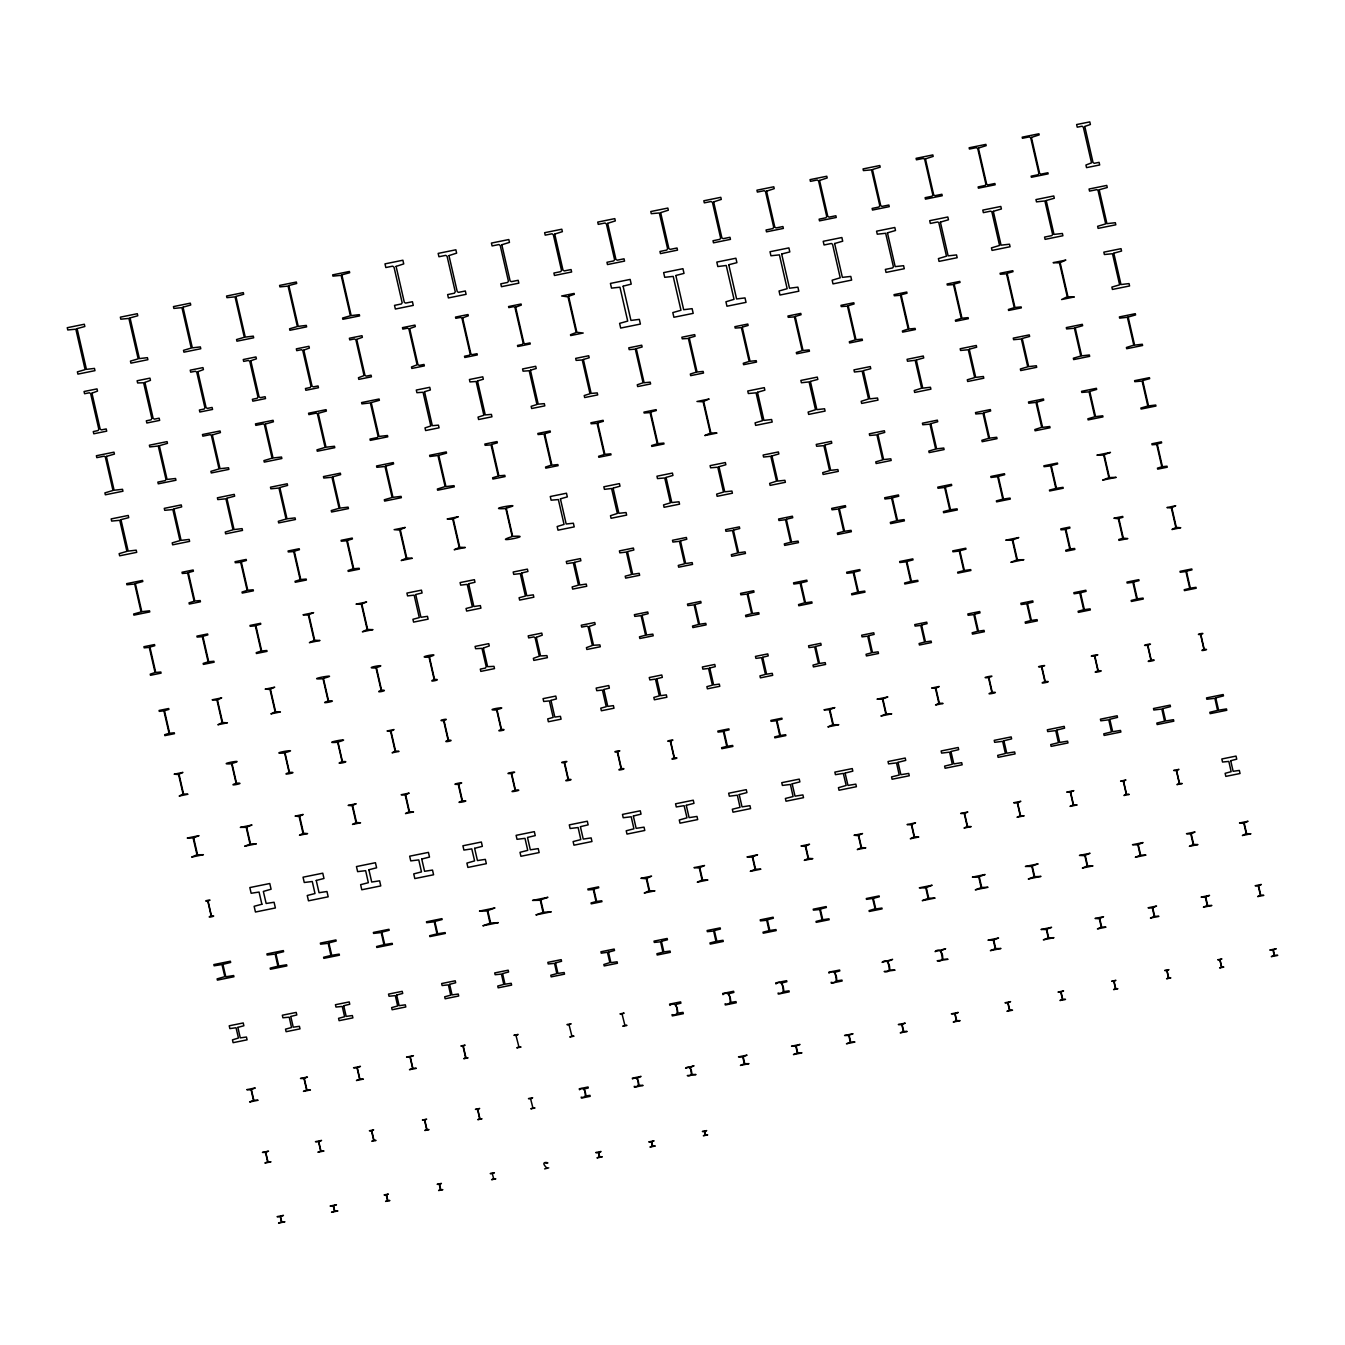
<?xml version="1.0" encoding="UTF-8"?>
<svg xmlns="http://www.w3.org/2000/svg" width="1345" height="1345" viewBox="0 0 1345 1345"><rect width="100%" height="100%" fill="white"/><g stroke="black" fill="none" stroke-linecap="round" stroke-linejoin="round"><path stroke-width="1.5" d="M493.514 1178.859L491.614 1179.699L495.801 1178.859L493.733 1178.876L492.253 1173.529L490.219 1173.597L494.388 1172.739L492.505 1173.63M516.278 1035.499L518.128 1034.423L513.874 1035.28L515.976 1035.431L518.901 1046.847L521.036 1047.049L516.783 1047.923L518.632 1046.83M530.787 1098.714L532.654 1097.772L528.467 1098.63L530.552 1098.697L532.939 1107.994L535.007 1107.994L530.804 1108.852L532.687 1107.977M545.515 1162.887C553.484 1163.963 537.479 1158.97 547.011 1168.2M569.288 1024.755L571.137 1023.764L566.917 1024.621L569.036 1024.739L571.911 1036.121L573.996 1036.188L569.776 1037.045L571.642 1036.121M622.281 1014.012L624.147 1013.054L619.944 1013.911L622.046 1013.995L624.904 1025.361L626.972 1025.378L622.769 1026.235L624.652 1025.344M548.743 1167.863L544.607 1168.906M91.948 393.177L100.152 429.055L101.379 429.896L106.205 428.937L106.709 431.157L93.78 433.779L93.276 431.577L98.084 430.568L98.807 429.173L90.636 393.597L89.392 392.774L84.584 393.715L84.062 391.513L97.008 388.89L97.512 391.092L91.948 393.177M144.924 382.417L153.128 418.312L154.372 419.136L159.147 418.194L159.668 420.397L146.84 423.002L146.336 420.8L151.111 419.808L151.834 418.396L143.629 382.77L137.627 382.955L137.123 380.753L149.951 378.147L150.455 380.349L144.924 382.417M197.866 371.674L206.071 407.569L207.315 408.392L212.106 407.451L212.56 409.452L199.85 412.024L199.379 410.023L204.171 409.031L204.928 407.787L196.774 372.229L195.479 371.237L190.687 372.178L190.233 370.178L202.944 367.605L203.414 369.606L197.866 371.674M250.842 360.897L259.064 396.825L260.291 397.666L265.116 396.708L265.537 398.591L252.826 401.163L252.389 399.297L257.198 398.288L257.954 397.044L249.783 361.452L248.506 360.443L243.68 361.401L243.26 359.535L255.97 356.946L256.407 358.812L250.859 360.729M303.819 350.171L312.023 386.049L313.267 386.889L318.059 385.948L318.462 387.73L305.853 390.285L305.45 388.503L310.224 387.511L310.964 386.099L302.776 350.541L301.465 349.7L296.741 350.658L296.337 348.859L308.946 346.304L309.367 348.086L303.819 350.087M356.744 339.428L364.966 375.305L366.193 376.146L371.052 375.188L371.439 376.819L358.812 379.374L358.442 377.743L364.058 375.574L355.904 339.932L354.609 338.923L349.75 339.898L349.381 338.251L361.99 335.695L362.36 337.326L356.761 339.344M396.086 266.394L404.324 302.339L405.602 303.096L412.427 301.734L413.268 305.399L395.363 309.031L394.522 305.365L401.348 303.97L402.172 302.776L394.018 267.151L392.656 266.159L385.83 267.537L384.989 263.872L402.895 260.224L403.735 263.906L396.086 266.394M409.704 328.668L417.925 364.562L419.152 365.403L424.011 364.445L424.347 365.907L411.839 368.446L411.503 366.983L417.101 364.814L408.947 329.155L407.737 328.163L402.811 329.121L402.458 327.642L414.966 325.103L415.319 326.583L409.704 328.583M448.978 255.651L457.233 291.613L458.511 292.369L465.336 290.991L466.093 294.336L448.389 297.934L447.633 294.589L454.442 293.193L455.249 291.764L447.061 256.206L445.75 255.365L438.941 256.744L438.167 253.398L455.871 249.8L456.627 253.146L448.995 255.567M462.646 317.891L470.868 353.836L472.112 354.676L477.021 353.701L477.307 354.945L464.798 357.484L464.513 356.24L469.405 355.231L470.162 353.987L461.991 318.361L460.713 317.37L455.804 318.328L455.518 317.084L468.026 314.545L468.312 315.789L462.646 317.891M483.343 648.071L487.613 666.683L493.985 666.347L494.506 668.616L480.821 671.39L480.299 669.121L485.478 668.045L486.217 666.649L481.964 648.357L475.609 648.693L475.088 646.424L488.756 643.65L489.277 645.919L483.343 648.071M501.853 244.891L510.108 280.903L511.386 281.66L518.178 280.298L518.834 283.156L501.45 286.687L500.794 283.829L507.586 282.433L508.427 281.239L500.239 245.563L498.961 244.555L492.085 245.933L491.429 243.075L508.813 239.544L509.469 242.403L501.87 244.74M515.656 307.164L523.878 343.042L525.105 343.883L530.014 342.908L530.266 343.984L517.758 346.522L517.506 345.446L522.398 344.438L523.138 343.025L514.95 307.467L513.723 306.626L508.813 307.601L508.561 306.542L521.07 304.004L521.322 305.063L515.656 307.164M536.285 637.328L540.555 655.94L546.927 655.603L547.398 657.655L533.83 660.412L533.36 658.344L539.311 656.192L535.142 637.883L533.864 636.891L528.669 637.917L528.198 635.866L541.766 633.108L542.237 635.176L536.285 637.328M554.745 234.164L563 270.16L564.278 270.917L571.07 269.555L571.642 271.993L554.459 275.49L553.905 273.035L560.697 271.656L561.521 270.463L553.35 234.77L552.072 233.778L545.196 235.156L544.641 232.702L561.807 229.222L562.378 231.659L554.745 234.08M568.649 296.404L576.87 332.299L583.209 333.022L570.7 335.561L570.515 334.703L576.181 332.518L568.01 296.875L561.622 295.984L574.13 293.445L574.315 294.303L568.666 296.236M589.228 626.518L593.515 645.247L599.887 644.894L600.307 646.76L586.857 649.484L586.42 647.634L592.372 645.482L588.185 627.073L586.992 626.081L581.712 627.106L581.275 625.24L594.742 622.516L595.179 624.366L589.228 626.451M607.688 223.404L615.943 259.434L617.221 260.19L624.03 258.812L624.551 261.098L607.486 264.562L606.965 262.275L613.757 260.896L614.598 259.703L606.427 223.993L605.048 223.001L598.256 224.363L597.735 222.093L614.799 218.63L615.321 220.899L607.688 223.32M660.664 212.712L668.902 248.623L670.18 249.38L677.023 248.001L677.51 250.136L660.445 253.6L659.958 251.465L666.784 250.069L667.591 248.64L659.353 212.964L651.266 213.67L650.778 211.535L667.843 208.071L668.33 210.207L660.664 212.628M713.64 201.901L721.895 237.914L723.173 238.67L729.982 237.292L730.453 239.376L713.489 242.823L713.018 240.738L719.81 239.36L720.651 238.166L712.48 202.473L711.202 201.481L704.309 202.86L703.838 200.775L720.802 197.328L721.273 199.413L713.64 201.901M766.583 191.158L774.821 227.171L776.115 227.927L782.924 226.548L783.362 228.431L766.499 231.844L766.078 229.978L772.887 228.583L773.694 227.154L765.473 191.461L764.179 190.704L757.37 192.083L756.932 190.2L773.795 186.787L774.216 188.653L766.583 191.158M819.559 180.449L827.78 216.377L829.075 217.133L835.867 215.755L836.254 217.47L819.508 220.866L819.122 219.168L825.914 217.772L826.755 216.579L818.601 180.97L817.306 179.978L810.43 181.356L810.043 179.642L826.788 176.245L827.175 177.96L819.559 180.449M872.501 169.689L880.74 205.65L882.017 206.407L888.877 205.028L889.247 206.659L872.501 210.055L872.132 208.425L878.974 207.029L879.781 205.583L871.526 169.874L863.423 170.58L863.053 168.932L879.798 165.536L880.185 167.167L872.518 169.52M925.461 158.929L933.699 194.907L934.994 195.664L941.887 194.268L942.223 195.748L925.461 199.144L925.125 197.681L932.018 196.269L932.858 195.075L924.688 159.399L923.41 158.407L916.433 159.803L916.096 158.34L932.842 154.927L933.178 156.407L925.461 158.845M978.403 148.169L986.642 184.164L987.936 184.921L994.88 183.508L995.165 184.786L978.42 188.182L978.134 186.921L985.078 185.492L985.919 184.299L977.748 148.639L976.386 147.647L969.426 149.043L969.14 147.782L985.885 144.386L986.188 145.647L978.403 148.084M1031.413 137.409L1039.651 173.404L1040.946 174.161L1047.889 172.748L1048.142 173.858L1031.396 177.271L1031.127 176.161L1038.071 174.732L1038.912 173.539L1030.741 137.879L1029.379 136.887L1022.435 138.283L1022.183 137.173L1038.928 133.777L1039.181 134.887L1031.413 137.409M1084.81 126.564L1093.031 162.476L1094.258 163.317L1099.084 162.358L1099.689 164.964L1086.541 167.637L1085.936 165.031L1091.518 162.863L1083.347 127.203L1082.137 126.211L1077.244 127.17L1076.639 124.547L1089.786 121.891L1090.391 124.497L1084.827 126.413M164.477 710.698L169.638 733.26L174.262 732.773L174.48 733.681L164.863 735.631L164.662 734.723L169.066 733.277L163.871 710.816L159.282 711.37L159.08 710.463L168.697 708.512L168.898 709.42L164.477 710.698M179.053 774.317L183.542 793.953L187.947 794.256L179.188 796.038L183.071 794.054L178.599 774.569L174.161 774.182L182.92 772.4L179.087 774.148M217.453 699.938L222.614 722.517L227.423 722.82L217.873 724.77L222.11 722.618L216.965 700.207L212.14 699.803L221.69 697.87L217.453 699.938M232.029 763.54L236.501 783.143C248.388 782.689 224.85 787.111 236.098 783.311L231.609 763.792C212.964 764.901 250.002 758.21 232.046 763.456M251.414 1089.652L253.835 1100.193L258.106 1100.26L249.615 1101.992L253.465 1100.26L251.112 1089.887L246.774 1089.669L255.264 1087.937L251.431 1089.568M270.446 689.195L275.607 711.74L280.399 711.959L270.866 713.892L275.12 711.841L269.992 689.447L265.167 689.144L274.699 687.211L270.479 689.027M285.022 752.78L289.494 772.383C301.33 771.845 277.86 776.233 289.108 772.534L284.636 753.032C264.713 754.242 304.289 747.501 285.039 752.696M323.439 678.435L328.567 700.896C341.697 700.173 315.638 705.099 328.146 701.064L323.002 678.704C301.061 680.251 344.808 672.55 323.456 678.351M338.015 742.036L342.471 761.606C353.869 760.967 331.425 765.524 342.101 761.69L337.645 742.272C317.185 743.903 357.652 736.438 338.015 742.036M376.449 667.675L381.577 690.136C391.109 690.035 372.38 693.835 381.123 690.237L375.995 667.944C359.687 668.549 391.916 662.833 376.465 667.591M391.025 731.243L395.548 750.964L399.045 751.401L392.101 752.813L395.094 751.048L390.622 731.495L387.074 730.957L394.035 729.545L391.025 731.243M415.739 594.641L420.951 617.288L427.458 616.346L428.113 619.154L413.587 622.113L412.932 619.288L419.287 617.624L414.142 595.129L407.569 595.919L406.913 593.095L421.439 590.152L422.095 592.977L415.79 594.473M429.425 656.898L434.57 679.41C444.001 679.259 425.491 683.025 434.149 679.494L429.021 657.15C412.444 657.907 445.262 651.888 429.425 656.898M444.035 720.516L448.49 740.086C457.367 740.187 439.832 743.398 448.104 740.238L443.631 720.769C434.57 720.87 452.29 717.558 444.035 720.516M468.682 583.898L473.877 606.528L480.35 605.586L480.938 608.159L466.631 611.067L466.042 608.495L472.364 606.847L467.219 584.369L460.679 585.142L460.091 582.587L474.398 579.678L474.987 582.25L468.716 583.747M497.011 709.723L501.5 729.36C510.293 729.393 492.892 732.571 501.13 729.528L496.641 709.975C480.518 710.412 513.386 705.183 497.028 709.639M521.608 573.155L526.82 595.785L533.309 594.843L533.847 597.214L519.641 600.089L519.103 597.735L525.424 596.07L520.28 573.592L513.74 574.382L513.185 572.012L527.391 569.137L527.946 571.49L521.658 573.004M550.979 700.392L554.829 717.087L560.428 716.33L561.084 719.171L548.373 721.744L547.718 718.903L553.165 717.423L549.382 700.88L543.716 701.485L543.061 698.643L555.788 696.071L556.426 698.912L550.979 700.392M574.567 562.412L579.762 585.025L586.252 584.083L586.739 586.252L572.651 589.11L572.146 586.941L578.468 585.125L573.289 562.681L566.8 563.622L566.295 561.453L580.401 558.595L580.889 560.764L574.584 562.328M603.922 689.598L607.772 706.394L613.387 705.621L613.992 708.21L601.366 710.765L600.778 708.176L606.242 706.697L602.442 690.069L596.76 690.674L596.171 688.085L608.781 685.53L609.369 688.119L603.955 689.43M627.51 551.669L632.705 574.281L639.194 573.34L639.648 575.29L625.66 578.131L625.206 576.181L631.545 574.517L626.417 552.055L619.843 552.845L619.406 550.895L633.394 548.054L633.848 550.004L627.527 551.584M642.036 615.27L646.575 635.008L652.829 634.117L653.216 635.798L639.867 638.505L639.463 636.824L645.566 635.21L641.094 615.64L634.773 616.38L634.386 614.682L647.735 611.975L648.139 613.656L642.036 615.27M680.469 540.909L685.664 563.538L692.154 562.597L692.557 564.396L678.67 567.203L678.267 565.421L684.588 563.757L679.46 541.278L672.904 542.069L672.483 540.287L686.37 537.462L686.791 539.244L680.469 540.909M675.913 1004.547L677.914 1013.121L683.041 1012.381L683.327 1013.676L672.315 1015.912L672.012 1014.618C681.68 1017.661 676.972 998.73 669.894 1005.404L669.591 1004.11L680.62 1001.874L680.923 1003.168L675.93 1004.463M694.995 604.527L699.534 624.248L705.772 623.357L706.125 624.887L692.877 627.577L692.524 626.047L698.61 624.45L694.138 604.863L687.833 605.603L687.48 604.073L700.728 601.383L701.081 602.913L694.995 604.527M733.412 530.149L738.624 552.795L745.096 551.853L745.483 553.484L731.697 556.292L731.327 554.661L737.648 552.997L732.504 530.502L725.947 531.292L725.577 529.661L739.363 526.87L739.733 528.501L733.412 530.149M728.872 993.82L730.873 1002.344L735.984 1001.605L736.253 1002.765L725.325 1004.984L725.056 1003.824C734.673 1006.833 730.066 988.087 722.954 994.644L722.685 993.484L733.597 991.265L733.866 992.425L728.889 993.736M747.954 593.75L752.494 613.522L758.731 612.631L759.051 614.043L745.903 616.716L745.584 615.304L751.653 613.69L747.181 594.07L740.876 594.809L740.557 593.397L753.704 590.741L754.024 592.153L748.005 593.599M786.388 519.389L791.583 542.052L798.106 541.11L798.459 542.623L784.673 545.414L784.32 543.901L790.675 542.237L785.53 519.725L778.957 520.515L778.604 519.002L792.39 516.211L792.743 517.724L786.421 519.22M781.848 983.094L783.832 991.584L788.977 990.828L789.212 991.853L778.301 994.073L778.066 993.047C787.817 996.04 782.941 977.159 775.964 983.918L775.729 982.892L786.64 980.673L786.875 981.699L781.865 983.01M800.947 582.99L805.487 602.779L811.792 601.871L812.061 603.064L798.812 605.754L798.543 604.561L804.663 602.779L800.124 583.158L793.836 584.049L793.55 582.856L806.798 580.166L807.084 581.359L800.964 582.906M839.364 508.662L844.559 531.275L851.049 530.333L851.368 531.712L837.7 534.503L837.38 533.108L843.702 531.443L838.574 508.998L832.017 509.789L831.698 508.393L845.366 505.619L845.686 506.998L839.398 508.511M834.808 972.317L836.792 980.841L841.936 980.101L842.138 981.009L831.328 983.195L831.126 982.304C840.827 985.364 836.002 966.399 829.008 973.124L828.806 972.216L839.616 970.031L839.818 970.922L834.808 972.317M853.924 572.281L858.446 591.985L864.734 591.077L864.97 592.153L851.839 594.826L851.587 593.75L857.707 592.136L853.234 572.583L846.896 573.323L846.644 572.247L859.791 569.574L860.043 570.65L853.94 572.197M892.34 497.885L897.535 520.549L904.109 519.59L904.395 520.851L890.625 523.642L890.323 522.381L896.745 520.7L891.601 498.205L884.96 499.012L884.674 497.751L898.46 494.943L898.746 496.221L892.357 497.801M887.784 961.574L889.768 970.098L895.064 970.148L884.169 971.527C893.82 974.553 889.129 955.707 882.068 962.347L892.592 959.372L887.784 961.49M906.883 561.487L911.422 581.259L917.744 580.351L917.962 581.343L904.815 584.016L904.597 583.024L910.733 581.41L906.261 561.79L899.889 562.529L899.654 561.538L912.801 558.881L913.036 559.873L906.883 561.487M945.316 487.159L950.511 509.772L957.052 508.813L957.321 509.94L943.635 512.714L943.383 511.588L949.772 509.923L944.627 487.462L938.02 488.269L937.768 487.142L951.436 484.351L951.705 485.495L945.333 487.075M940.76 950.814L942.744 959.338L948.04 959.288L937.179 960.75C946.863 963.81 942.156 944.913 935.078 951.604L945.619 948.729L940.76 950.814M959.859 550.761L964.399 570.482L970.687 569.591L970.888 570.499L957.859 573.138L957.64 572.23L963.76 570.616L959.288 551.046L952.949 551.786L952.731 550.878L965.777 548.222L965.979 549.13L959.859 550.761M998.276 476.365L1003.488 499.045L1010.061 498.087L1010.297 499.079L996.611 501.853L996.393 500.861L1002.798 499.18L997.654 476.668L991.013 477.475L990.794 476.483L1004.463 473.709L1004.698 474.701L998.276 476.365M993.736 940.054L995.72 948.595L1000.983 948.494L990.374 950.646L995.216 948.696L993.35 940.306L987.97 940.172L998.578 938.02L993.736 939.97M1012.835 539.967L1017.392 559.772L1023.881 559.688L1010.852 562.328L1016.803 559.89L1012.314 540.253L1005.757 540.169L1018.787 537.529L1012.835 539.967M1051.252 465.605L1056.464 488.302L1063.021 487.344L1063.222 488.235L1049.655 490.975L1049.453 490.101L1055.842 488.437L1050.68 465.891L1044.073 466.698L1043.871 465.807L1057.439 463.05L1057.641 463.941L1051.252 465.605M1046.713 929.294L1048.713 937.835L1053.976 937.684L1043.367 939.836L1048.243 937.936L1046.36 929.529L1040.996 929.479L1051.588 927.327L1046.729 929.21M1065.896 529.241L1070.385 548.894L1074.638 548.491L1074.857 549.449L1065.929 551.265L1065.711 550.29L1069.763 549.012L1065.29 529.526L1061.003 529.846L1060.785 528.888L1069.712 527.072L1069.931 528.047L1065.929 529.073M1104.228 454.862L1109.44 477.542L1116.199 477.357L1102.631 480.115L1108.868 477.66L1103.707 455.131L1096.898 455.165L1110.466 452.408L1104.245 454.778M1099.722 918.534L1101.723 927.075L1105.943 927.176L1097.436 928.907L1101.236 927.176L1099.369 918.786L1095.032 918.45L1103.539 916.718L1099.722 918.534M1118.855 518.497L1123.344 538.134L1127.799 538.588L1118.939 540.387L1118.737 539.53L1122.789 538.235L1118.317 518.766L1113.845 518.228L1122.705 516.43L1122.907 517.287L1118.872 518.413M1157.272 444.119L1162.433 466.681L1167.006 466.211L1167.241 467.219L1157.692 469.153L1157.457 468.144L1161.828 466.799L1156.7 444.405L1152.093 444.791L1151.858 443.783L1161.407 441.849L1161.643 442.858L1157.305 443.968M1152.699 907.791L1154.699 916.315L1158.902 916.332L1150.429 918.047L1154.245 916.416L1152.379 908.026L1148.075 907.774L1156.549 906.059L1152.699 907.791M1171.831 507.737L1176.32 527.375L1180.742 527.744L1171.949 529.526L1175.833 527.475L1171.361 508.007L1166.905 507.569L1175.698 505.77L1171.848 507.653M1191.216 833.799L1193.654 844.408L1197.941 844.593L1189.384 846.341L1193.2 844.492L1190.829 834.051L1186.475 833.698L1195.049 831.967L1191.216 833.799M1205.692 897.031L1207.692 905.555L1211.862 905.488L1203.422 907.186L1207.272 905.404L1205.288 897.031L1201.119 897.115L1209.542 895.4L1205.742 896.863M1244.192 823.039L1246.63 833.665L1250.917 833.782L1242.393 835.531L1246.227 833.581L1243.789 823.123L1239.502 822.989L1248.042 821.257L1244.209 822.955M77.119 328.668L86.433 369.354L94.453 368.412L94.974 370.648L77.909 374.112L77.388 371.876L85.122 369.623L75.841 329.189L67.771 329.962L67.25 327.709L84.315 324.246L84.836 326.499L77.119 328.6M121 519.809L128.162 551.114L136.215 550.172L136.719 552.341L119.655 555.804L119.15 553.636L126.901 551.366L119.772 520.296L111.669 521.087L111.181 518.918L128.246 515.454L128.733 517.623L121.016 519.641M130.061 317.924L139.376 358.594L147.412 357.652L147.883 359.703L130.919 363.15L130.448 361.099L138.182 358.846L128.901 318.412L120.815 319.202L120.361 317.151L137.308 313.704L137.778 315.756L130.061 317.924M135.374 583.646L141.797 611.689L149.53 610.798L149.783 611.908L133.895 615.136L133.643 614.026L141.074 611.925L134.702 584.016L126.918 584.756L126.649 583.646L142.553 580.418L142.805 581.528L135.391 583.562M173.925 509.066L181.104 540.371L189.174 539.429L189.611 541.379L172.648 544.826L172.21 542.859L179.961 540.606L172.849 509.536L164.729 510.327L164.275 508.36L181.239 504.913L181.693 506.88L173.959 508.898M183.021 307.181L192.335 347.851L200.355 346.909L200.775 348.742L183.929 352.171L183.508 350.339L191.225 348.069L181.945 307.635L173.875 308.425L173.455 306.593L190.317 303.163L190.738 304.996L183.021 307.181M226.901 498.356L234.047 529.577L242.1 528.635L242.52 530.418L225.657 533.847L225.254 532.048L233.004 529.795L225.91 498.81L217.789 499.583L217.386 497.801L234.232 494.372L234.652 496.171L226.935 498.188M235.93 296.438L245.261 337.107L253.314 336.149L253.684 337.797L236.939 341.193L236.552 339.545L244.302 337.292L235.039 296.858L226.935 297.665L226.565 296.034L243.31 292.622L243.68 294.269L235.93 296.438M279.861 487.596L287.006 518.834L295.059 517.892L295.429 519.523L278.684 522.919L278.314 521.288L286.048 519.036L278.953 488.016L270.849 488.807L270.479 487.193L287.225 483.78L287.595 485.411L279.861 487.512M288.889 285.678L298.22 326.364L306.307 325.406L306.643 326.869L289.898 330.282L289.562 328.802L297.363 326.532L288.082 286.082L279.928 286.888L279.592 285.426L296.354 282.03L296.69 283.492L288.923 285.51M332.837 476.819L339.999 508.107L348.12 507.149L348.456 508.595L331.593 512.008L331.257 510.562L339.091 508.292L331.963 477.24L323.792 478.047L323.456 476.584L340.319 473.171L340.655 474.617L332.837 476.819M341.865 274.935L351.179 315.604L359.317 314.646L359.603 315.907L342.857 319.303L342.571 318.042L350.389 315.772L341.126 275.338L332.938 276.128L332.652 274.868L349.397 271.471L349.683 272.732L341.865 274.851M385.813 466.093L392.959 497.331L401.062 496.372L401.365 497.684L384.62 501.097L384.317 499.768L392.118 497.499L385.006 466.496L376.852 467.303L376.55 465.975L393.295 462.579L393.597 463.907L385.813 466.093M438.773 455.316L445.935 486.604L454.022 485.646L454.291 486.84L437.646 490.219L437.377 489.025L445.128 486.587L437.949 455.484L429.896 456.51L429.627 455.316L446.271 451.937L446.54 453.13L438.773 455.316M560.428 498.894L566.178 523.995L573.374 523.222L574.214 526.887L558.007 530.182L557.166 526.517L564.059 524.432L558.36 499.567L551.114 500.189L550.273 496.524L566.48 493.228L567.321 496.893L560.445 498.827M613.118 488.201L618.868 513.302L626.064 512.546L626.652 515.101L611.067 518.279L610.479 515.707L617.355 513.454L611.588 488.504L604.426 489.345L603.838 486.789L619.423 483.612L620.011 486.184L613.135 488.117M666.061 477.441L671.811 502.559L679.006 501.786L679.561 504.156L664.077 507.3L663.539 504.93L670.432 502.845L664.749 477.963L657.486 478.585L656.948 476.214L672.416 473.07L672.954 475.441L666.061 477.441M719.003 466.715L724.753 491.799L731.915 491.043L732.403 493.212L717.137 496.305L716.65 494.136L723.492 492.068L717.793 467.203L710.597 467.808L710.093 465.639L725.358 462.546L725.863 464.714L719.003 466.715M757.504 392.286L763.926 420.38L771.61 419.505L772.198 422.044L755.655 425.39L755.083 422.868L762.464 420.682L756.075 392.824L748.341 393.53L747.753 391.008L764.296 387.646L764.868 390.168L757.504 392.286M771.963 455.955L777.713 481.073L784.908 480.299L785.379 482.3L770.113 485.394L769.643 483.393L776.536 481.14L770.803 456.274L763.59 457.048L763.136 455.047L778.402 451.937L778.856 453.938L771.963 455.955M810.43 381.526L816.869 409.637L824.569 408.762L825.09 411.082L808.664 414.411L808.126 412.091L815.507 409.737L809.085 381.896L801.401 382.753L800.863 380.433L817.289 377.104L817.827 379.424L810.463 381.375M824.922 445.195L830.672 470.33L837.868 469.556L838.288 471.389L823.123 474.466L822.703 472.633L829.596 470.632L823.897 445.649L816.65 446.254L816.23 444.422L831.378 441.345L831.798 443.178L824.939 445.027M863.389 370.8L869.812 398.877L877.512 398.002L877.999 400.121L861.674 403.433L861.187 401.314L868.551 398.961L862.145 371.136L854.445 372.01L853.957 369.875L870.282 366.563L870.77 368.681L863.423 370.632M877.881 434.435L883.631 459.587L890.81 458.813L891.197 460.478L876.15 463.537L875.763 461.873L882.639 459.872L876.94 434.872L869.694 435.477L869.324 433.813L884.371 430.753L884.758 432.417L877.881 434.351M916.332 360.056L922.754 388.133L930.454 387.259L930.908 389.176L914.684 392.454L914.247 390.538L921.628 388.184L915.172 360.292L907.505 361.233L907.068 359.317L923.292 356.021L923.729 357.938L916.332 359.972M930.841 423.725L936.624 448.86L943.753 448.036L944.106 449.583L929.16 452.609L928.807 451.063L935.666 449.062L929.983 424.146L922.771 424.751L922.418 423.204L937.364 420.161L937.717 421.725L930.858 423.641M969.274 349.296L975.713 377.373L983.414 376.499L983.8 378.214L967.694 381.492L967.29 379.778L974.688 377.592L968.316 349.75L960.565 350.457L960.179 348.758L976.285 345.48L976.672 347.195L969.291 349.212M983.8 412.965L989.584 438.134L996.712 437.293L997.032 438.672L982.186 441.698L981.867 440.303L988.726 438.302L983.027 413.369L975.814 413.974L975.495 412.579L990.34 409.569L990.66 410.965L983.817 412.881M1022.234 338.553L1028.656 366.63L1036.356 365.756L1036.709 367.303L1020.704 370.564L1020.351 369.001L1027.748 366.815L1021.376 338.974L1013.626 339.697L1013.256 338.133L1029.261 334.888L1029.631 336.435L1022.25 338.469M1036.793 402.205L1042.577 427.374L1049.772 426.516L1050.041 427.76L1035.095 430.787L1034.826 429.559L1041.719 427.29L1035.953 402.374L1028.774 403.231L1028.488 401.987L1043.434 398.961L1043.72 400.188L1036.793 402.205M1075.21 327.81L1081.632 355.87L1089.366 354.979L1089.669 356.341L1073.663 359.586L1073.344 358.224L1080.775 356.038L1074.403 328.214L1066.619 328.953L1066.316 327.592L1082.322 324.33L1082.641 325.709L1075.21 327.81M1089.769 391.445L1095.553 416.631L1102.715 415.79L1102.967 416.9L1088.139 419.909L1087.87 418.799L1094.78 416.782L1089.08 391.832L1081.817 392.437L1081.565 391.328L1096.41 388.318L1096.663 389.428L1089.769 391.445M1113.811 253.213L1120.99 284.535L1129.043 283.593L1129.581 285.964L1112.416 289.444L1111.878 287.09L1119.628 284.821L1112.5 253.734L1104.396 254.524L1103.841 252.154L1121.024 248.674L1121.562 251.027L1113.811 253.213M1128.169 317.033L1134.608 345.144L1142.309 344.253L1142.594 345.497L1126.69 348.725L1126.421 347.481L1133.801 345.144L1127.379 317.269L1119.679 318.16L1119.393 316.916L1135.298 313.688L1135.583 314.932L1128.169 317.033M1142.729 380.685L1148.529 405.887L1155.725 405.03L1155.96 406.039L1141.115 409.048L1140.879 408.039L1147.806 406.022L1142.107 381.055L1134.827 381.677L1134.592 380.669L1149.437 377.659L1149.672 378.668L1142.762 380.517M424.549 391.698L432.317 425.676L438.453 425.154L439.075 427.811L425.608 430.551L425.003 427.895L430.803 425.978L423.07 392.252L416.916 392.69L416.294 390.05L429.761 387.31L430.366 389.966L424.549 391.698M477.492 380.971L485.259 414.916L491.413 414.394L491.951 416.799L478.601 419.522L478.047 417.118L483.881 415.286L476.13 381.492L469.96 381.93L469.422 379.525L482.771 376.819L483.326 379.223L477.492 380.971M530.434 370.228L538.202 404.156L544.305 403.651L544.809 405.854L531.662 408.527L531.157 406.325L536.941 404.509L529.207 370.732L523.07 371.17L522.566 368.967L535.713 366.294L536.218 368.496L530.434 370.228M583.377 359.485L591.144 393.412L597.247 392.908L597.701 394.909L584.671 397.548L584.218 395.548L590.001 393.732L582.267 359.956L576.131 360.393L575.677 358.392L588.707 355.752L589.177 357.753L583.377 359.485M623.122 286.317L630.939 320.429L639.329 319.37L640.405 324.061L620.684 328.062L619.608 323.372L627.712 321.085L619.944 287.208L611.504 288.116L610.428 283.425L630.149 279.424L631.225 284.114L623.155 286.149M636.319 348.742L644.12 382.753L650.207 382.148L650.61 383.947L637.681 386.57L637.261 384.788L643.044 382.787L635.311 349.112L629.191 349.633L628.771 347.834L641.716 345.211L642.12 346.993L636.353 348.574M675.862 275.607L683.68 309.72L692.12 308.661L693.196 313.351L673.895 317.269L672.819 312.578L680.973 310.275L673.206 276.397L664.716 277.305L663.64 272.615L682.941 268.697L684.017 273.388L675.896 275.456M689.279 337.982L697.08 372.01L703.149 371.422L703.519 373.036L690.691 375.642L690.321 374.028L696.122 372.195L688.371 338.419L682.251 338.839L681.865 337.225L694.692 334.619L695.062 336.233L689.296 337.898M728.805 264.881L736.606 298.96L745.012 297.901L746.038 302.356L726.956 306.223L725.93 301.784L734.034 299.33L726.233 265.486L717.826 266.545L716.818 262.09L735.9 258.223L736.909 262.662L728.839 264.713M742.255 327.205L750.056 361.267L756.209 360.662L756.529 362.074L743.6 364.697L743.281 363.284L749.148 361.452L741.398 327.642L735.194 328.079L734.874 326.684L747.803 324.044L748.123 325.456L742.272 327.138M781.697 254.155L789.498 288.217L797.904 287.158L798.829 291.192L779.966 295.026L779.041 290.991L787.161 288.687L779.411 254.861L770.937 255.769L770.012 251.734L788.893 247.9L789.818 251.935L781.731 253.986M795.231 316.462L803.032 350.507L809.152 349.902L809.455 351.213L796.627 353.819L796.324 352.508L802.175 350.675L794.424 316.882L788.254 317.319L787.951 316.008L800.779 313.402L801.065 314.713L795.231 316.462M848.207 305.735L856.008 339.73L862.162 339.125L862.431 340.352L849.603 342.958L849.334 341.731L855.201 339.898L847.468 306.139L841.247 306.576L840.978 305.349L853.806 302.76L854.075 303.97L848.207 305.735M901.184 294.942L908.985 329.004L915.104 328.415L915.373 329.559L902.646 332.131L902.394 330.988L908.211 329.004L900.461 295.261L894.307 295.782L894.038 294.639L906.765 292.05L907.018 293.193L901.217 294.774M954.177 284.198L961.978 318.227L968.114 317.639L968.35 318.681L955.639 321.27L955.387 320.211L961.255 318.378L953.504 284.602L947.317 285.039L947.065 283.98L959.792 281.408L960.027 282.45L954.21 284.047M1007.153 273.422L1014.971 307.501L1021.124 306.912L1021.343 307.87L1008.615 310.46L1008.397 309.485L1014.264 307.652L1006.514 273.808L1000.31 274.245L1000.075 273.27L1012.802 270.698L1013.02 271.673L1007.17 273.338M1060.146 262.662L1067.964 296.757L1074.319 296.959L1061.592 299.548L1067.257 296.724L1059.473 262.88L1053.118 262.678L1065.845 260.089L1060.146 262.662M491.749 444.472L498.911 475.844L504.795 475.323L505.081 476.584L492.892 479.055L492.606 477.794L498.188 476.063L491.043 444.876L485.141 445.313L484.839 444.052L497.045 441.58L497.331 442.841L491.749 444.405M544.725 433.712L551.921 465.168L557.856 464.563L558.108 465.656L545.801 468.161L545.549 467.051L551.198 465.151L544.036 434.015L538.084 434.553L537.832 433.46L550.122 430.955L550.374 432.064L544.725 433.712M597.701 422.952L604.88 454.341L610.798 453.82L611.034 454.812L598.828 457.283L598.609 456.291L604.241 454.56L597.079 423.339L591.144 423.776L590.909 422.784L603.098 420.312L603.333 421.304L597.701 422.952M650.694 412.192L657.907 443.665L663.808 443.06L664.01 443.951L651.821 446.422L651.619 445.531L657.251 443.8L650.089 412.579L644.137 413.016L643.936 412.125L656.125 409.653L656.326 410.544L650.745 412.041M703.687 401.432L710.9 432.922L716.986 433.073L704.797 435.561L710.278 433.056L703.116 401.785L696.962 401.483L709.151 399.011L703.687 401.348M106.373 456.409L114.106 490.236L122.513 489.311L122.95 491.228L105.347 494.792L104.91 492.875L112.98 490.471L105.313 456.964L104.237 456.174L96.823 457.653L96.386 455.736L113.989 452.172L114.426 454.089L106.373 456.409M159.349 445.699L167.066 479.442L175.556 478.501L175.96 480.249L158.256 483.83L157.853 482.098L165.284 480.585L165.99 479.425L158.273 446.002L149.783 446.943L149.379 445.195L167.083 441.614L167.486 443.346L159.349 445.699M212.308 434.939L220.042 468.716L228.515 467.757L228.885 469.388L211.283 472.969L210.913 471.338L219.05 468.917L211.384 435.461L210.24 434.654L202.843 436.167L202.456 434.536L220.059 430.972L220.429 432.586L212.308 434.939M265.284 424.146L273.035 457.989L281.525 457.031L281.862 458.527L264.276 462.108L263.923 460.612L272.077 458.174L264.41 424.667L263.351 423.86L255.836 425.373L255.483 423.877L273.085 420.312L273.422 421.792L265.301 424.062M318.261 413.403L326.011 447.212L334.468 446.271L334.787 447.683L317.302 451.231L316.983 449.835L325.103 447.397L317.437 413.907L316.294 413.117L308.896 414.613L308.56 413.218L326.062 409.67L326.381 411.066L318.277 413.318M371.254 402.659L378.987 436.453L387.478 435.511L387.763 436.822L370.279 440.37L369.976 439.058L377.39 437.545L378.096 436.385L370.379 402.912L361.889 403.87L361.586 402.558L379.088 399.011L379.391 400.306L371.254 402.575M834.623 243.529L842.374 277.356L850.797 276.431L851.637 280.096L832.992 283.879L832.151 280.214L840.221 277.793L832.555 244.286L831.412 243.495L824.048 244.975L823.207 241.31L841.869 237.527L842.71 241.192L834.623 243.529M887.448 232.836L895.182 266.629L903.588 265.688L904.277 268.714L886.052 272.413L885.363 269.404L892.693 267.907L893.399 266.73L885.666 233.273L877.276 234.198L876.57 231.189L894.812 227.49L895.501 230.499L887.448 232.836M940.39 222.11L948.124 255.853L956.53 254.928L957.169 257.702L939.045 261.384L938.406 258.61L946.476 256.189L938.827 222.749L937.768 221.959L930.337 223.455L929.698 220.681L947.821 216.999L948.46 219.773L940.39 222.11M993.316 211.316L1001.067 245.16L1009.49 244.218L1010.078 246.74L992.055 250.405L991.467 247.883L999.554 245.462L991.887 211.938L990.744 211.148L983.38 212.644L982.791 210.106L1000.814 206.457L1001.403 208.979L993.316 211.316M1046.242 200.59L1053.992 234.4L1062.382 233.475L1062.903 235.745L1045.099 239.36L1044.577 237.09L1051.908 235.594L1052.614 234.417L1044.88 200.943L1036.491 201.868L1035.969 199.581L1053.774 195.966L1054.295 198.253L1046.259 200.506M1099.201 189.847L1106.935 223.64L1115.341 222.715L1115.812 224.8L1098.108 228.381L1097.638 226.313L1105.691 223.892L1098.024 190.418L1096.881 189.628L1089.551 191.108L1089.063 189.023L1106.767 185.425L1107.254 187.51L1099.218 189.763M193.68 837.834L197.564 854.781L203.398 854.697L191.646 857.101L196.992 854.747L193.092 837.952L187.258 838.036L199.026 835.649L193.68 837.834M208.055 900.965L211.434 915.844C219.1 915.592 204.053 918.652 211.165 915.895L207.786 901.184C200.405 901.268 215.133 898.897 208.071 900.881M246.656 827.091L250.54 844.021L256.323 843.853L244.672 846.224L250.019 844.122L246.202 827.343L240.335 827.377L252.003 825.006L246.656 827.091M265.806 1152.396L267.924 1161.71L271.001 1161.828L264.881 1163.072L267.638 1161.71L265.52 1152.514L262.443 1152.396L268.546 1151.152L265.856 1152.278M299.683 816.297L303.533 833.211L307.585 833.614L299.481 835.262L302.995 833.312L299.162 816.583L295.093 816.096L303.18 814.448L299.75 816.146M280.533 1216.553L281.761 1221.899L284.921 1221.815L278.55 1223.109L281.458 1221.966L280.264 1216.721L277.07 1216.687L283.442 1215.392L280.55 1216.502M304.306 1078.421L306.912 1089.853L310.409 1089.971L303.449 1091.383L306.593 1089.921L303.987 1078.606L300.473 1078.438L307.433 1077.026L304.306 1078.421M318.782 1141.602L320.934 1150.984L323.977 1151.017L317.891 1152.245L320.665 1151.034L318.546 1141.77L315.453 1141.686L321.556 1140.442L318.832 1141.485M352.659 805.537L356.526 822.467L360.544 822.804L352.508 824.435L356.021 822.568L352.188 805.806L348.136 805.386L356.173 803.738L352.676 805.453M333.526 1205.793L334.754 1211.139L337.881 1210.954L331.542 1212.248L334.468 1211.206L333.291 1205.944L330.113 1206.045L336.469 1204.75L333.526 1205.793M357.299 1067.695L359.888 1079.077L363.369 1079.11L356.459 1080.523L359.603 1079.144L357.03 1067.863L353.533 1067.779L360.443 1066.366L357.333 1067.577M371.808 1130.876L373.927 1140.19L376.062 1140.442L371.808 1141.3L373.641 1140.173L371.539 1131.061L369.387 1130.741L373.641 1129.884L371.859 1130.758M405.652 794.828L409.485 811.657L413.52 811.943L405.501 813.574L409.031 811.741L405.215 795.097L401.163 794.727L409.183 793.096L405.686 794.76M386.553 1195.032L387.78 1200.379L389.882 1200.564L385.611 1201.421L387.461 1200.446L386.267 1195.201L384.115 1194.915L388.386 1194.057L386.553 1194.982M410.275 1056.918L412.881 1068.333L416.345 1068.3L409.468 1069.695L412.612 1068.317L410.023 1057.035L406.56 1057.069L413.436 1055.674L410.326 1056.8M424.801 1120.099L426.92 1129.447L429.055 1129.632L424.801 1130.489L426.668 1129.497L424.549 1120.284L422.397 1120.032L426.651 1119.174L424.818 1120.049M458.645 784.068L462.461 800.847C473.978 800.157 451.096 804.495 462.058 800.998L458.225 784.303C446.843 784.992 469.489 780.823 458.645 784.068M439.529 1184.272L440.757 1189.619L442.841 1189.669L438.604 1190.527L440.471 1189.686L439.294 1184.424L437.159 1184.289L441.412 1183.432L439.529 1184.272M463.302 1046.158L465.908 1057.573L468.06 1057.859L463.773 1058.734L465.605 1057.573L463.016 1046.343L460.847 1045.99L465.118 1045.115L463.319 1046.091M477.794 1109.339L479.93 1118.687L482.031 1118.821L477.794 1119.679L479.661 1118.737L477.559 1109.507L475.424 1109.322L479.661 1108.465L477.794 1109.339M511.621 773.291L515.454 790.087C526.904 789.38 504.156 793.668 515.085 790.255L511.251 773.543C499.903 774.216 522.415 770.164 511.621 773.291M564.631 762.514L568.447 779.343C577.375 779.192 559.722 782.471 568.078 779.512L564.244 762.766C555.435 762.85 572.785 760.11 564.681 762.363M584.285 1089.046L585.865 1095.923L589.967 1095.351L590.186 1096.326L581.41 1098.108L581.191 1097.133C588.925 1099.521 585.125 1084.44 579.493 1089.753L579.275 1088.777L588.051 1086.995L588.269 1087.97L584.302 1088.962M617.607 751.788L621.424 768.567C630.065 768.298 613.085 771.744 621.087 768.634L617.271 752.023C608.915 752.141 625.442 749.501 617.674 751.636M598.71 1152.631L599.651 1156.7L602.291 1156.834L596.961 1157.91L599.298 1156.834L598.424 1152.816L595.734 1152.581L601.064 1151.488L598.71 1152.631M656.831 678.754L660.698 695.668L666.347 694.877L666.885 697.248L654.376 699.787L653.838 697.416L659.319 695.869L655.452 679.107L649.82 679.914L649.265 677.527L661.774 674.988L662.328 677.376L656.831 678.754M637.244 1078.286L638.825 1085.18L643.129 1085.449L634.42 1087.214L634.235 1086.373C641.985 1088.777 638.118 1073.629 632.537 1078.993L632.335 1078.152L641.061 1076.387L637.278 1078.219M670.6 741.028L674.417 757.823C682.974 757.47 666.162 760.883 674.114 757.874L670.281 741.263C661.303 741.7 679.006 738.539 670.617 740.944M651.703 1141.888L652.628 1145.94L655.267 1146.007L649.954 1147.083L652.308 1146.058L651.451 1142.056L648.761 1141.888L654.073 1140.812L651.72 1141.821M709.773 668.011L713.64 684.908L719.289 684.117L719.794 686.303L707.386 688.825L706.882 686.639L712.396 685.16L708.546 668.431L702.863 669.154L702.376 666.969L714.767 664.447L715.271 666.632L709.773 668.011M690.187 1067.543L691.767 1074.42L696.054 1074.571L687.295 1075.596C694.928 1078.102 691.313 1063.054 685.597 1068.216L694.02 1065.761L690.187 1067.543M723.98 731.176L727.426 746.24L732.655 745.449L732.89 746.458L721.861 748.694L721.626 747.686L726.737 746.374L723.358 731.478L718.062 732.117L717.826 731.092L728.855 728.855L729.074 729.881L724.03 731.024M704.814 1131.515L705.57 1134.793L707.672 1134.911L703.368 1135.768L705.217 1134.861L704.511 1131.683L702.376 1131.464L706.68 1130.59L704.83 1131.464M762.733 657.268L766.583 674.164L772.249 673.357L772.702 675.341L760.396 677.846L759.942 675.862L765.439 674.4L761.606 657.655L755.924 658.378L755.47 656.394L767.776 653.905L768.23 655.889L762.733 657.268M743.18 1056.8L744.76 1063.676L748.997 1063.676L740.439 1065.425L744.306 1063.761L742.793 1057.035L738.489 1056.867L747.047 1055.136L743.18 1056.8M776.939 720.416L780.403 735.496L785.665 734.689L785.867 735.597L774.854 737.833L774.636 736.925L779.781 735.614L776.384 720.701L771.055 721.34L770.853 720.432L781.882 718.196L782.084 719.104L776.956 720.348M815.675 646.508L819.542 663.421L825.191 662.631L825.611 664.447L813.422 666.918L813.002 665.102L818.5 663.64L814.666 646.878L808.984 647.601L808.564 645.785L820.753 643.313L821.173 645.129L815.692 646.424M796.156 1046.04L797.736 1052.916L801.956 1052.866L793.466 1054.581L797.333 1053.001L795.82 1046.275L791.533 1046.175L800.023 1044.443L796.173 1045.956M829.915 709.706L833.362 724.703L838.792 724.703L827.864 726.922L832.807 724.652L829.361 709.807L823.947 709.824L834.858 707.604L829.932 709.622M868.651 635.798L872.501 652.628L878.134 651.837L878.504 653.485L866.432 655.94L866.045 654.292L871.526 652.829L867.71 636.151L862.044 636.874L861.674 635.227L873.746 632.772L874.132 634.42L868.668 635.714M849.132 1035.28L850.729 1042.156L854.932 1042.039L846.459 1043.77L850.326 1042.308L848.846 1035.499L844.559 1035.482L853.033 1033.75L849.199 1035.129M882.892 698.963L886.321 713.943L891.718 713.842L880.891 716.044L885.851 714.044L882.471 699.215L877.024 699.165L887.835 696.962L882.908 698.879M921.611 625.038L925.461 641.884L931.076 641.094L931.429 642.574L919.442 645.012L919.106 643.515L924.587 642.053L920.753 625.391L915.104 626.097L914.751 624.601L926.739 622.18L927.075 623.66L921.628 624.971M902.142 1024.52L903.722 1031.396L907.169 1031.464L900.242 1032.876L903.352 1031.48L901.839 1024.739L898.326 1024.537L905.252 1023.125L902.159 1024.436M935.901 688.203L939.314 703.116L943.097 703.469L935.548 704.999L938.844 703.2L935.464 688.455L931.648 688.018L939.197 686.488L935.901 688.203M974.57 614.278L978.42 631.158L984.036 630.368L984.355 631.73L972.485 634.134L972.166 632.772L977.63 631.309L973.797 614.598L968.148 615.304L967.845 613.942L979.715 611.538L980.017 612.9L974.587 614.194M964.617 813.49L967.576 826.435L971.191 826.62L964.012 828.066L967.223 826.418L964.23 813.557L960.649 813.456L967.828 812.01L964.617 813.49M955.118 1013.76L956.698 1020.653L960.145 1020.653L953.252 1022.049L956.379 1020.552L954.799 1013.827L951.369 1013.827L958.262 1012.432L955.152 1013.693M988.878 677.409L992.274 692.322C1002.983 691.801 981.715 695.819 991.87 692.473L988.474 677.645C976.924 678.435 999.789 674.114 988.878 677.409M1027.53 603.501L1031.396 620.415L1037.045 619.625L1037.331 620.869L1025.462 623.273L1025.176 622.029L1030.673 620.566L1026.823 603.804L1021.158 604.527L1020.872 603.283L1032.741 600.879L1033.027 602.123L1027.53 603.501M1017.61 802.713L1020.569 815.692L1024.167 815.81L1017.022 817.256L1020.25 815.759L1017.308 802.948L1013.676 802.746L1020.838 801.301L1017.61 802.713M1008.061 1002.765L1009.759 1010.129L1012.533 1010.196L1006.951 1011.339L1009.439 1010.078L1007.758 1002.832L1004.984 1002.765L1010.566 1001.621L1008.061 1002.765M1041.871 666.683L1045.25 681.528C1055.674 680.906 1035.095 685.093 1044.88 681.596L1041.501 666.918C1031.262 667.389 1051.773 663.942 1041.921 666.532M1080.523 592.758L1084.389 609.655L1090.089 608.848L1090.341 609.941L1078.371 612.379L1078.118 611.269L1083.666 609.722L1079.766 592.91L1074.1 593.784L1073.848 592.691L1085.835 590.253L1086.087 591.363L1080.523 592.758M1070.62 791.986L1073.545 804.898L1077.143 804.949L1069.998 806.395L1073.243 804.966L1070.334 792.222L1066.719 792.104L1073.848 790.641L1070.62 791.986M1061.054 992.005L1062.752 999.369L1065.509 999.369L1059.944 1000.512L1062.466 999.436L1060.818 992.19L1058.011 992.072L1063.576 990.946L1061.071 991.954M1094.847 655.923L1098.226 670.785C1108.583 670.129 1088.172 674.265 1097.907 670.852L1094.527 656.158C1083.448 656.831 1105.405 653.014 1094.864 655.839M1133.499 582.032L1137.349 598.861L1143.031 598.071L1143.267 599.029L1131.397 601.45L1131.162 600.475L1136.693 599.08L1132.877 582.318L1127.16 583.058L1126.942 582.082L1138.812 579.661L1139.03 580.636L1133.499 582.032M1123.596 781.226L1126.555 794.155L1129.245 794.424L1123.916 795.5L1126.269 794.222L1123.344 781.445L1120.604 781.109L1125.95 780.016L1123.663 781.058M1114.063 981.245L1115.728 988.558L1117.863 988.726L1113.593 989.601L1115.459 988.609L1113.811 981.43L1111.659 981.194L1115.93 980.337L1114.114 981.144M1147.84 645.129L1151.236 660.042C1161.525 659.336 1141.216 663.455 1150.916 660.109L1147.537 645.365C1137.315 646.088 1157.356 642.288 1147.84 645.129M1186.475 571.255L1190.325 588.135L1195.991 587.328L1196.193 588.236L1184.441 590.623L1184.222 589.732L1189.737 588.337L1185.903 571.541L1180.221 572.264L1180.002 571.356L1191.771 568.969L1191.989 569.876L1186.542 571.104M1176.589 770.483L1179.531 783.395L1182.221 783.563L1176.909 784.639L1179.279 783.446L1176.354 770.685L1173.647 770.45L1178.96 769.374L1176.623 770.399M1167.056 970.485L1168.721 977.798L1170.839 977.916L1166.586 978.773L1168.469 977.849L1166.821 970.67L1164.686 970.502L1168.939 969.644L1167.073 970.434M1200.833 634.386L1204.212 649.282C1212.181 649.147 1196.428 652.039 1203.943 649.416L1200.547 634.621C1193.032 634.689 1208.146 632.049 1200.833 634.386M1220.033 959.742L1221.697 967.055L1223.799 967.105L1219.612 967.963L1221.495 967.021L1219.831 959.842L1217.746 959.775L1221.916 958.935L1220.049 959.674M1258.584 885.783L1260.719 895.165L1263.812 895.35L1257.659 896.594L1260.399 895.232L1258.281 885.968L1255.154 885.733L1261.324 884.472L1258.601 885.716M1273.345 949.973L1274.572 955.32L1277.75 955.337L1271.311 956.648L1274.186 955.404L1273.009 950.142L1269.781 950.041L1276.237 948.729L1273.362 949.923M188.35 572.701L194.806 601.03L200.17 600.559L200.439 601.787L189.309 604.056L189.04 602.829L194.117 601.265L187.661 573.088L182.281 573.474L182.012 572.247L193.142 569.994L193.411 571.205L188.367 572.617M241.327 561.958L247.783 590.253L253.163 589.783L253.398 590.825L242.268 593.078L242.033 592.052L247.127 590.388L240.688 562.345L235.291 562.731L235.056 561.689L246.185 559.436L246.421 560.478L241.343 561.874M294.32 551.181L300.776 579.527L306.172 579.056L306.391 580.014L295.261 582.267L295.043 581.309L300.154 579.645L293.698 551.568L288.301 551.954L288.065 550.996L299.195 548.726L299.431 549.701L294.32 551.181M347.313 540.455L353.769 568.75L359.165 568.262L359.367 569.154L348.237 571.406L348.036 570.532L353.147 568.784L346.691 540.74L341.294 541.211L341.092 540.337L352.222 538.067L352.424 538.958L347.313 540.455M400.306 529.695L406.762 557.973L412.343 558.293L401.213 560.546L406.173 558.175L399.734 530.064L394.119 529.678L405.248 527.425L400.306 529.695M453.282 518.901L459.755 547.264L465.336 547.482L454.207 549.735L459.2 547.465L452.744 519.271L447.145 518.968L458.275 516.715L453.299 518.817M506.275 508.191L512.697 536.386C537.916 534.738 488.235 544.187 512.21 536.571L505.787 508.545C480.922 509.99 529.779 501.735 506.292 508.107M149.934 647.079L155.734 672.466L160.828 672.012L161.081 673.139L150.489 675.291L150.22 674.164L155.062 672.517L149.278 647.382L144.184 647.853L143.915 646.71L154.524 644.558L154.776 645.701L149.934 647.079M202.91 636.303L208.71 661.74L213.889 661.252L214.107 662.211L203.398 664.396L203.179 663.421L208.105 661.858L202.322 636.673L197.127 637.076L196.908 636.118L207.601 633.949L207.836 634.907L202.91 636.303M255.886 625.543L261.687 650.98L266.831 650.509L267.033 651.367L256.424 653.519L256.239 652.661L261.115 651.014L255.331 625.828L250.187 626.316L249.985 625.442L260.577 623.29L260.779 624.164L255.886 625.543M222.917 964.432L225.792 976.789L233.66 975.529L233.946 976.756L217.402 980.118L217.117 978.874L224.85 976.655L221.975 964.533L214.124 965.811L213.838 964.584L230.365 961.221L230.651 962.448L222.934 964.348M237.863 1027.378L240.284 1037.886L246.454 1037.029L247.093 1039.836L233.105 1042.678L232.466 1039.87L238.452 1038.021L236.047 1027.748L229.877 1028.606L229.222 1025.798L243.226 1022.957L243.865 1025.764L237.863 1027.378M261.888 904.244L254.138 906.295L255.449 912.011L275.389 907.959L274.077 902.26L266.159 903.47L263.351 891.432L271.085 889.213L269.773 883.514L249.834 887.565L251.145 893.265L259.064 892.054L261.888 904.244M308.879 614.799L314.68 640.22L320.009 640.506L309.4 642.658L314.142 640.321L308.375 615.153L303.012 614.799L313.604 612.647L308.93 614.648M275.893 953.672L278.768 966.046L286.603 964.769L286.872 965.912L270.429 969.241L270.177 968.114L277.877 966.214L275.17 954.059L267.167 955.034L266.915 953.908L283.341 950.579L283.61 951.705L275.91 953.588M290.806 1016.585L293.244 1027.177L299.414 1026.319L300.002 1028.875L286.115 1031.699L285.527 1029.144L291.529 1027.53L289.192 1017.173L282.921 1017.795L282.332 1015.223L296.219 1012.415L296.808 1014.971L290.856 1016.433M316.243 880.454L319.051 892.71L326.969 891.5L328.18 896.812L308.476 900.814L307.248 895.501L314.999 893.534L312.275 881.513L304.256 882.488L303.045 877.192L322.766 873.191L323.977 878.487L316.243 880.454M361.872 604.056L367.656 629.46L372.985 629.645L362.393 631.797L367.151 629.477L361.368 604.308L356.038 604.14L366.63 601.988L361.923 603.888M328.869 942.912L331.744 955.303L339.192 954.109L339.428 955.185L323.842 958.346L323.607 957.27L330.904 955.471L328.197 943.299L320.598 944.19L320.345 943.114L335.931 939.953L336.183 941.012L328.869 942.912M343.748 1005.875L346.169 1016.4L352.356 1015.542L352.894 1017.879L339.108 1020.67L338.57 1018.333L344.589 1016.719L342.269 1006.43L335.981 1007.052L335.443 1004.715L349.229 1001.924L349.767 1004.244L343.799 1005.724M368.883 869.761L371.708 882.034L379.609 880.824L380.769 885.918L361.788 889.768L360.628 884.674L368.345 882.707L365.638 870.669L357.635 871.644L356.459 866.567L375.44 862.717L376.6 867.794L368.883 869.761M381.846 932.169L384.72 944.526L392.185 943.349L392.404 944.324L376.835 947.485L376.6 946.51L383.93 944.694L381.223 932.539L373.607 933.43L373.372 932.455L388.957 929.294L389.193 930.269L381.846 932.169M396.691 995.098L399.129 1005.673L405.316 1004.833L405.803 1006.968L392.135 1009.742L391.647 1007.607L397.649 1005.976L395.329 995.619L389.024 996.241L388.537 994.106L402.205 991.332L402.71 993.467L396.708 995.014M421.758 859.051L424.583 871.291L432.502 870.08L433.578 874.771L414.815 878.571L413.739 873.897L421.473 871.913L418.766 859.909L410.746 860.884L409.67 856.193L428.433 852.394L429.509 857.068L421.758 859.051M434.822 921.426L437.68 933.766L445.128 932.573L445.329 933.464L429.862 936.608L429.66 935.716L436.957 933.901L434.267 921.796L426.668 922.687L426.466 921.796L441.933 918.652L442.135 919.543L434.822 921.426M449.633 984.372L452.054 994.896L458.258 994.039L458.712 996.006L445.145 998.763L444.691 996.796L450.709 995.182L448.389 984.876L442.101 985.515L441.648 983.548L455.215 980.791L455.669 982.758L449.667 984.305M474.634 848.308L477.458 860.565L485.343 859.371L486.335 863.675L467.892 867.424L466.9 863.103L474.6 860.901L471.792 848.88L463.907 850.074L462.915 845.77L481.359 842.02L482.351 846.341L474.634 848.308M487.798 910.649L490.673 923.04L498.322 922.653L482.855 925.797L489.983 923.174L487.277 911.002L479.476 911.086L494.943 907.942L487.815 910.565M502.576 973.612L504.997 984.17L511.201 983.313L511.621 985.112L498.154 987.835L497.751 986.036L503.787 984.422L501.45 974.083L495.145 974.721L494.725 972.923L508.191 970.199L508.612 971.998L502.576 973.612M527.526 837.582L530.333 849.821L538.235 848.611L539.143 852.579L520.918 856.277L520.011 852.326L527.728 850.343L525.004 838.338L517.018 839.314L516.11 835.346L534.335 831.647L535.243 835.615L527.576 837.414M540.774 899.923L543.649 912.246L551.248 911.809L535.882 914.919L543.01 912.381L540.32 900.259L532.553 900.427L547.919 897.3L540.791 899.839M555.535 962.902L557.94 973.393L564.16 972.536L564.53 974.15L551.164 976.873L550.794 975.243L556.83 973.629L554.527 963.356L548.205 963.978L547.835 962.364L561.184 959.657L561.571 961.271L555.535 962.902M580.418 826.822L583.242 839.095L591.144 837.901L591.968 841.533L573.945 845.181L573.121 841.566L580.821 839.599L578.115 827.528L570.112 828.503L569.288 824.888L587.311 821.223L588.135 824.855L580.485 826.654M593.817 889.146L596.642 901.436L601.753 900.78L601.955 901.671L591.245 903.84L591.043 902.966L596.003 901.553L593.279 889.499L588.051 889.919L587.849 889.028L598.559 886.859L598.76 887.75L593.834 889.062M608.478 952.142L610.899 962.65L617.103 961.793L617.439 963.255L604.191 965.945L603.855 964.483L609.873 962.616L607.419 952.277L601.265 953.202L600.929 951.756L614.177 949.066L614.514 950.511L608.478 952.142M633.344 816.079L636.151 828.352L644.036 827.158L644.793 830.47L626.989 834.085L626.215 830.773L633.915 828.806L631.208 816.768L623.223 817.743L622.466 814.414L640.27 810.8L641.044 814.128L633.361 816.011M646.777 878.369L649.601 890.693L654.948 890.861L644.238 893.03L649.03 890.81L646.306 878.722L640.859 878.319L651.568 876.15L646.777 878.369M661.437 941.382L663.858 951.907L670.062 951.049L670.348 952.344L657.201 955.017L656.915 953.723L662.9 952.176L660.614 941.803L654.309 942.425L654.023 941.13L667.17 938.474L667.456 939.768L661.471 941.298M686.269 805.319L689.094 817.625L696.979 816.432L697.702 819.576L679.998 823.174L679.275 820.013L686.992 817.81L684.117 805.672L676.283 806.95L675.56 803.806L693.263 800.208L693.986 803.352L686.269 805.319M699.77 867.659L702.578 879.899L707.874 880.017L697.282 882.169L702.056 880.017L699.333 867.979L693.953 867.659L704.545 865.507L699.77 867.659M714.397 930.639L716.868 941.214L723.005 940.289L723.274 941.45L710.227 944.089L709.958 942.946L715.96 941.399L713.657 931.043L707.369 931.665L707.117 930.521L720.147 927.882L720.416 929.025L714.43 930.555M739.212 794.576L742.036 806.882L749.938 805.672L750.611 808.614L733.008 812.195L732.336 809.236L740.036 807.353L737.346 795.198L729.343 796.19L728.654 793.231L746.256 789.666L746.929 792.608L739.212 794.576M752.746 856.866L755.571 869.173L760.866 869.189L750.275 871.341L755.083 869.273L752.359 857.202L746.963 856.95L757.554 854.798L752.796 856.715M767.356 919.879L769.828 930.488L775.964 929.563L776.199 930.589L763.254 933.211L763.018 932.186L769.004 930.656L766.717 920.249L760.429 920.888L760.194 919.862L773.123 917.223L773.358 918.248L767.373 919.795M792.155 783.849L795.029 796.173L802.881 794.912L803.52 797.669L786.018 801.216L785.396 798.459L793.096 796.559L790.406 784.454L782.403 785.43L781.764 782.672L799.249 779.125L799.888 781.882L792.155 783.849M805.756 846.123L808.53 858.329L812.834 858.648L804.293 860.38L808.093 858.429L805.369 846.459L800.998 845.988L809.539 844.256L805.773 846.055M820.332 909.136L822.787 919.728L828.957 918.803L829.176 919.728L816.23 922.351L816.028 921.426L822.047 919.879L819.744 909.506L813.422 910.128L813.221 909.203L826.149 906.58L826.368 907.505L820.349 909.052M845.097 773.106L847.972 785.413L855.823 784.152L856.412 786.707L839.028 790.238L838.439 787.682L846.173 785.463L843.315 773.392L835.447 774.67L834.858 772.114L852.259 768.583L852.831 771.139L845.097 773.106M858.732 835.363L861.523 847.585L865.81 847.838L857.303 849.569L861.119 847.669L858.379 835.682L854.025 835.279L862.532 833.547L858.749 835.279M873.309 898.393L875.78 908.951L881.9 908.043L882.101 908.884L869.273 911.473L869.072 910.649L875.074 908.766L872.619 898.46L866.483 899.368L866.298 898.527L879.126 895.921L879.311 896.762L873.309 898.393M898.023 762.363L900.898 774.686L908.732 773.425L909.27 775.762L892.088 779.243L891.55 776.906L899.233 775.023L896.543 762.901L888.557 763.876L888.019 761.539L905.202 758.042L905.74 760.396L898.023 762.363M911.708 824.586L914.499 836.859L918.786 837.027L910.313 838.759L914.146 836.926L911.389 824.888L907.051 824.569L915.525 822.837L911.708 824.586M926.285 887.599L928.756 898.225L935.094 898.073L922.266 900.662L928.1 898.359L925.797 887.952L919.307 887.818L932.135 885.229L926.285 887.599M950.965 751.62L953.84 763.926L961.675 762.665L962.163 764.801L945.098 768.264L944.61 766.129L952.294 764.246L949.604 752.141L941.618 753.116L941.13 750.981L958.195 747.501L958.682 749.653L951.016 751.468M979.261 876.839L981.749 887.481L988.02 887.263L975.31 889.852L981.127 887.616L978.807 877.175L972.385 877.108L985.095 874.519L979.311 876.688M1003.908 740.843L1006.783 753.217L1014.634 751.939L1015.088 753.906L998.124 757.353L997.671 755.386L1005.371 753.503L1002.664 741.347L994.661 742.322L994.224 740.355L1011.171 736.909L1011.625 738.876L1003.925 740.759M1032.254 866.113L1034.725 876.705L1040.996 876.402L1028.286 878.991L1034.137 876.822L1031.85 866.449L1025.411 866.449L1038.121 863.877L1032.304 865.961M1056.867 730.133L1059.726 742.44L1067.577 741.162L1067.98 742.944L1051.134 746.374L1050.714 744.592L1058.414 742.692L1055.724 730.604L1047.721 731.579L1047.318 729.797L1064.181 726.367L1064.584 728.149L1056.884 730.049M1085.23 855.353L1087.651 865.894L1092.964 865.911L1082.355 868.063L1087.18 865.995L1084.86 855.672L1079.447 855.42L1090.055 853.268L1085.247 855.269M1109.81 719.373L1112.685 731.697L1120.519 730.436L1120.889 732.05L1104.144 735.446L1103.774 733.832L1111.474 731.932L1108.784 719.827L1100.782 720.802L1100.412 719.188L1117.157 715.775L1117.527 717.389L1109.827 719.289M1138.223 844.576L1140.661 855.151L1145.94 855.101L1135.348 857.253L1140.19 855.235L1137.87 844.895L1132.473 844.71L1143.065 842.558L1138.223 844.576M1162.769 708.596L1165.644 720.97L1173.479 719.693L1173.815 721.189L1157.171 724.568L1156.834 723.072L1164.535 721.189L1161.828 709.034L1153.825 710.009L1153.489 708.512L1170.133 705.133L1170.469 706.629L1162.769 708.596M1215.745 697.87L1218.604 710.194L1226.472 708.916L1226.791 710.278L1210.147 713.657L1209.827 712.295L1217.561 710.412L1214.871 698.29L1206.835 699.265L1206.532 697.904L1223.177 694.541L1223.479 695.886L1215.745 697.87M1230.725 760.782L1233.13 771.29L1239.333 770.433L1240.04 773.509L1225.833 776.384L1225.127 773.325L1231.146 771.694L1228.842 761.404L1222.538 762.043L1221.832 758.983L1236.038 756.092L1236.744 759.168L1230.742 760.698"/></g></svg>
